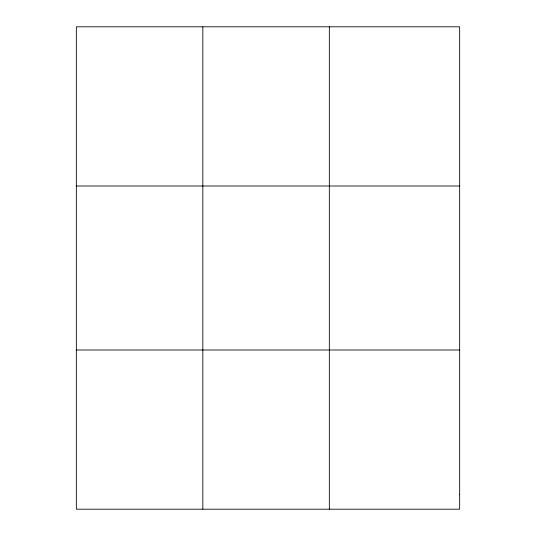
<?xml version="1.0" encoding="UTF-8"?>
<svg xmlns="http://www.w3.org/2000/svg" width="536" height="536" viewBox="0 0 536 536"><rect width="100%" height="100%" fill="white"/><g stroke="black" fill="none" stroke-linecap="round" stroke-linejoin="round"><path stroke-width="0.8" d="M202.829 509.2L202.829 26.8M329.332 509.2L329.332 26.8M76.333 185.992L459.667 185.992M76.333 350.008L459.667 350.008M459.667 494.728L459.667 509.2L76.333 509.2L76.333 26.8L459.667 26.8L459.667 494.728"/></g></svg>
